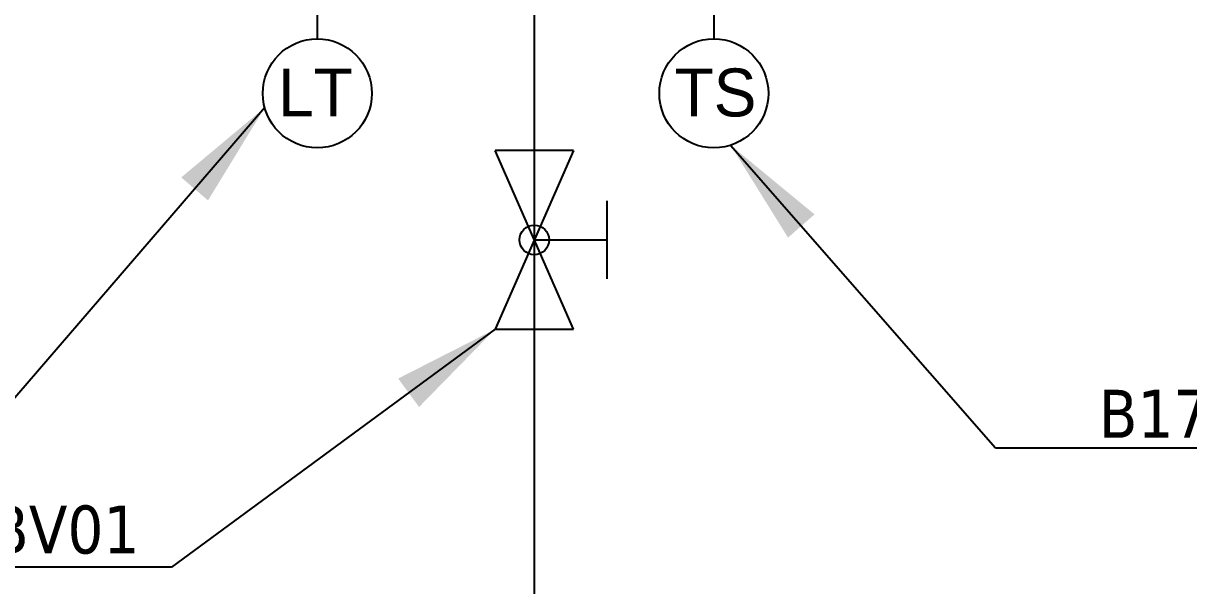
# Model space of a CAD drawing. Header units: millimetres. Extents: x -6314 to 11113, y -129 to 3675.
# Drawn here: x 860.9 to 1132.3, y 2546.4 to 2677.4 of the extents above; entities that cross this region are included whole.
import ezdxf

# ---------------------------------------------------------------- set-up
doc = ezdxf.new("R2010")
doc.units = ezdxf.units.MM
doc.dimstyles.new('ISO-25', dxfattribs={"dimtxt": 2.5, "dimasz": 2.5, "dimexe": 1.25, "dimexo": 0.625, "dimtad": 1, "dimtxsty": 'Standard', "dimcen": 2.5, "dimadec": 0, "dimazin": 0, "dimtfac": 1, "dimtmove": 0, "dimatfit": 3, "dimfxl": 1, "dimarcsym": 0})

msp = doc.modelspace()

# ---------------------------------------------------------------- linework, layer by layer
for p, q in [((929.4, 2759.36), (929.4, 2673.78)), ((1021.74, 2751.25), (1021.74, 2673.78))]:
    msp.add_line(p, q)
at = {"linetype": 'Continuous', "lineweight": -3}
for p, q in [((989.05, 2606.17), (970.81, 2647.76)), ((989.05, 2647.76), (970.81, 2606.17)), ((989.05, 2647.76), (970.81, 2647.76)), ((996.9, 2617.87), (996.9, 2636.07)), ((979.93, 2626.97), (996.9, 2626.97)), ((970.81, 2606.17), (989.05, 2606.17))]:
    msp.add_line(p, q, dxfattribs=at)
msp.add_lwpolyline([(979.93, 2687.42), (979.93, 2542.12)])
for centre, radius in [((929.4, 2661.08), 12.69), ((1021.74, 2661.08), 12.69), ((979.93, 2626.97), 3.45)]:
    msp.add_circle(centre, radius)

# ---------------------------------------------------------------- texts
at = {"width": 777.1843}
for s, insert, char_height, attachment_point in [('LT', (920.24, 2666.87), 11.166, 1), ('TS', (1012.58, 2666.87), 11.166, 1), ('{\\fTahoma|b0|i0|c0|p34;B17-TS01}', (1175.09, 2592.05), 11.1664, 3), ('{\\fTahoma|b0|i0|c0|p34;B17-MBV01}', (887.98, 2565.11), 11.1664, 3)]:
    msp.add_mtext(s, dxfattribs=dict(at, insert=insert, char_height=char_height, attachment_point=attachment_point))

# ---------------------------------------------------------------- leaders
at = {"linetype": 'Continuous', "lineweight": -3}
for points in [[(917.15, 2657.77), (847.15, 2576.56), (769.04, 2576.56)], [(1025.64, 2649.01), (1087.31, 2578.54), (1180.45, 2578.54)], [(970.81, 2606.17), (895.41, 2550.77), (801.69, 2550.77)]]:
    msp.add_leader(points, dimstyle='ISO-25', override={"dimscale": 10, "dimtad": 0}, dxfattribs=at)

doc.saveas('drawing.dxf')
